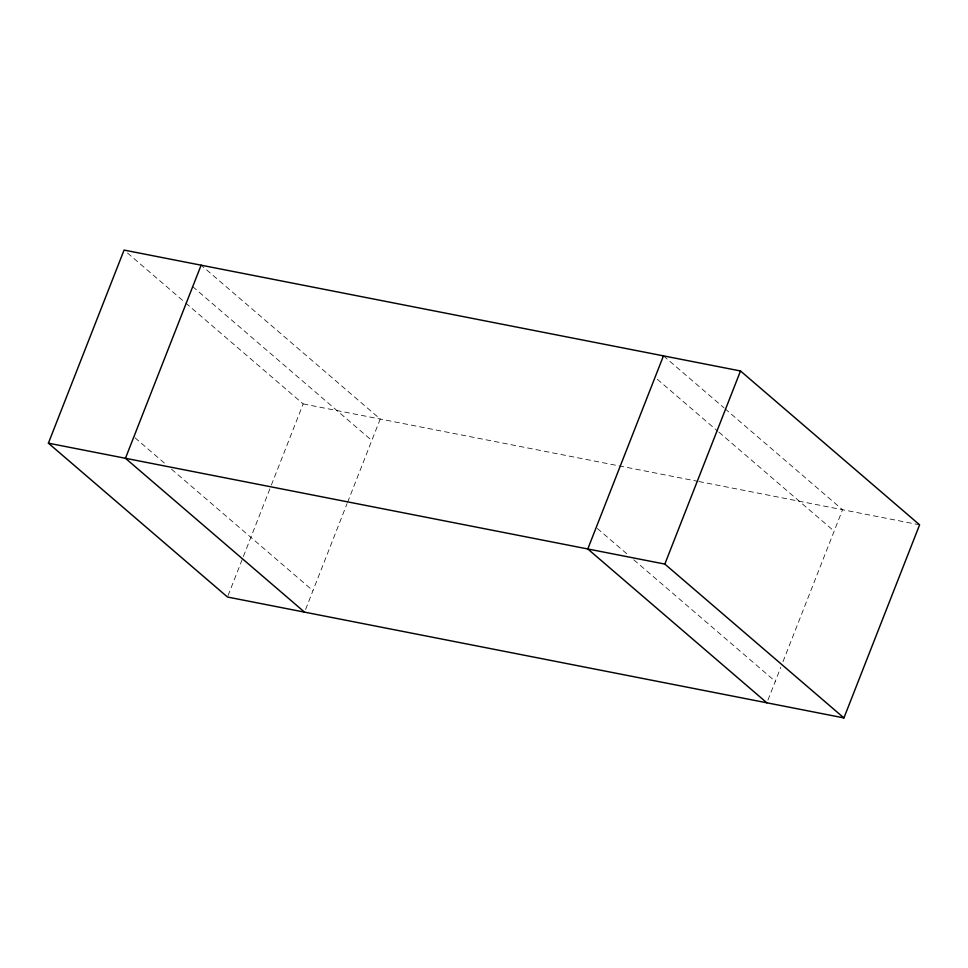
<?xml version="1.0" encoding="UTF-8"?>
<svg xmlns="http://www.w3.org/2000/svg" width="968" height="968" viewBox="0 0 968 968"><rect width="100%" height="100%" fill="white"/><g stroke="black" fill="none" stroke-linecap="round" stroke-linejoin="round"><path stroke-width="0.73" stroke-dasharray="4.84 3.63" d="M228.037 595.622L242.847 557.846M243.392 556.443L270.81 486.481M271.355 485.077L303.166 403.922L185.674 302.996M305.598 609.453L347.052 503.65M347.609 502.247L380.218 419.035L201.126 265.184M767.926 700.13L780.777 667.315M782.979 661.701L842.547 509.712L725.056 408.774M303.166 403.922L697.323 481.229M698.811 481.519L919.6 524.825M663.455 355.861L723.919 407.794M657.332 379.274L717.784 431.22M718.934 432.2L834.138 531.166M597.329 528.492L628.135 554.942M633.834 559.843L775.283 681.351M192.717 286.649L371.809 440.488M127.498 253.011L184.537 302.016M135 437.814L165.806 464.277M171.505 469.165L312.954 590.686"/><path stroke-width="1.45" d="M48.4 443.175L124.073 250.083L740.508 370.974L919.6 524.825L843.927 717.917L227.492 597.026L48.4 443.175L664.835 564.078L843.927 717.917M201.126 265.184L125.453 458.287L304.545 612.139M663.455 355.861L587.782 548.965L766.874 702.816M664.835 564.078L740.508 370.974"/></g></svg>
